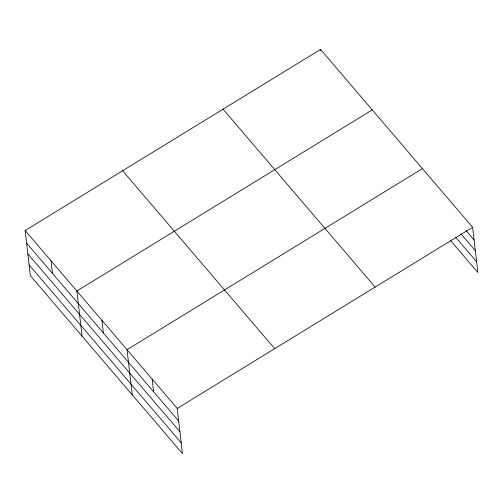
<?xml version="1.0" encoding="UTF-8"?>
<svg xmlns="http://www.w3.org/2000/svg" width="503" height="503" viewBox="0 0 503 503"><rect width="100%" height="100%" fill="white"/><g stroke="black" fill="none" stroke-linecap="round" stroke-linejoin="round"><path stroke-width="0.75" d="M25.15 230.512L177.219 408.417L182.451 453.593L30.375 275.682L25.15 230.512L320.549 49.407L472.625 227.318L477.85 272.488L450.248 240.201M372.258 109.899L76.852 290.998L82.083 336.174M422.438 168.606L127.039 349.711L132.264 394.88M177.219 408.417L472.625 227.318M466.061 230.581L474.09 239.975M460.773 233.681L475.329 250.708M455.529 237.102L476.611 261.761M223.068 109.17L375.144 287.081M122.631 170.75L274.701 348.654M26.615 243.169L178.684 421.074M27.854 253.896L179.929 431.807M29.136 264.955L181.206 442.86M320.549 49.407L320.725 50.897M152.132 379.061L153.591 391.724M101.946 320.354L103.411 333.011M51.004 260.755L52.469 273.412"/></g></svg>
